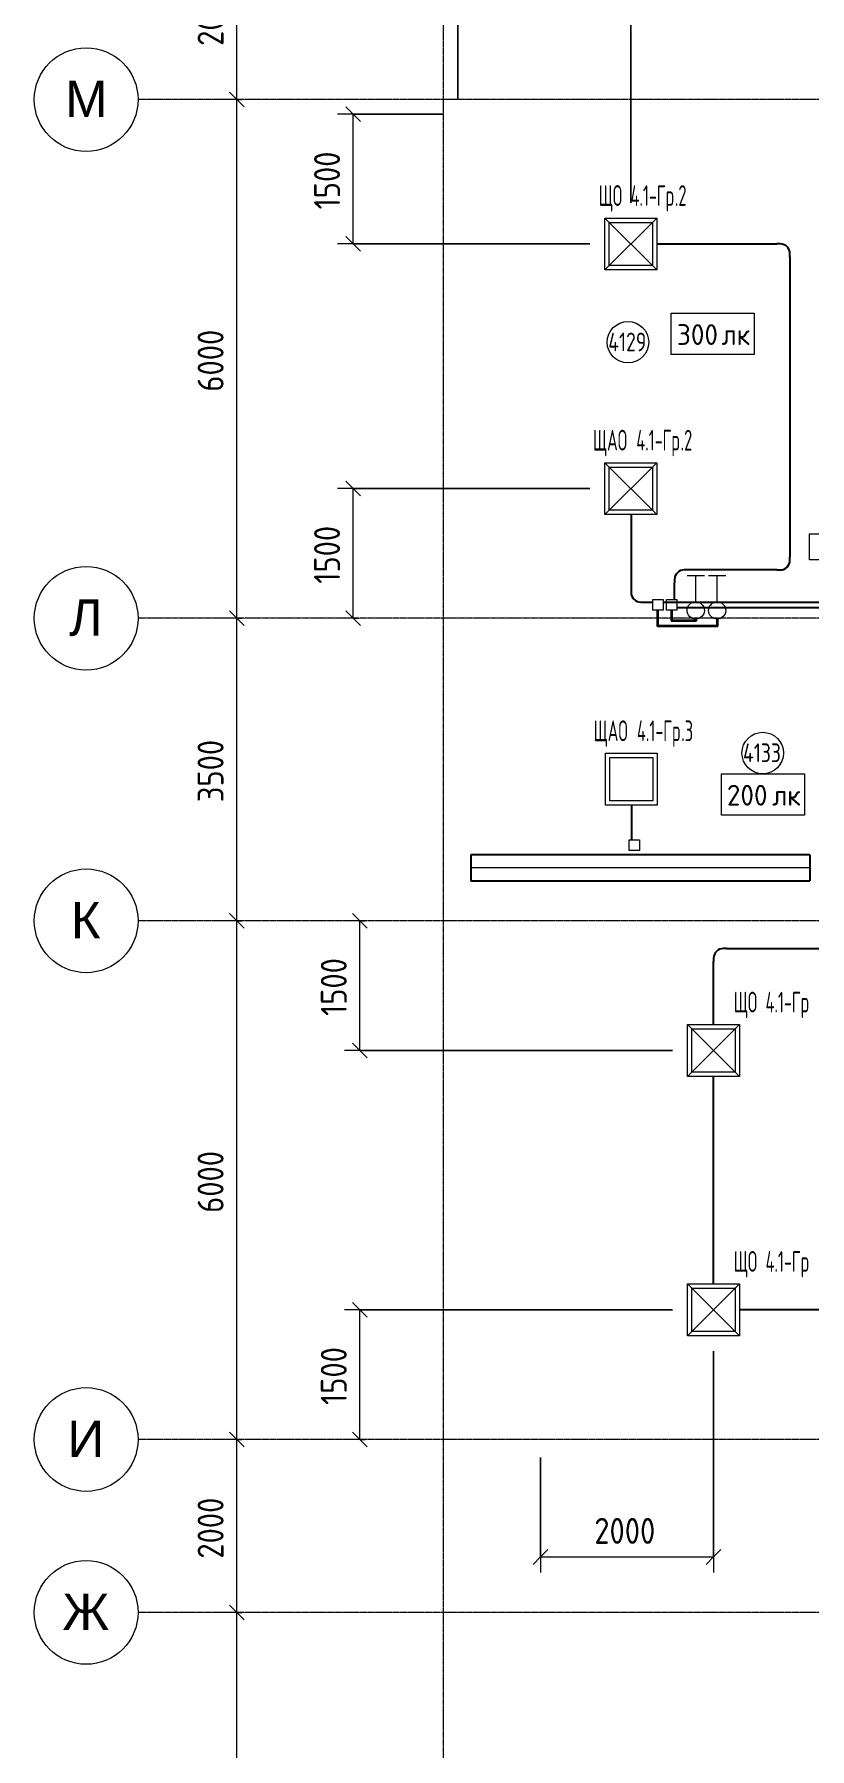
# Model space of a CAD drawing. Header units: millimetres. Extents: x -4730 to 98194, y -4296 to 93388.
# Drawn here: x -4730 to 4238, y 33423 to 53256 of the extents above; entities that cross this region are included whole.
import ezdxf

# ---------------------------------------------------------------- set-up
doc = ezdxf.new("R2010")
doc.units = ezdxf.units.MM
doc.linetypes.add('Линия сетки', pattern=[22.225, 12.7, -3.175, 3.175, -3.175])
for name, color, linetype, lineweight, true_color in [('Кабельные лотки', 5, 'Continuous', 25, 0x0000ff), ('Короба', 7, 'Continuous', 25, 0x008000), ('Соединительные детали коробов', 7, 'Continuous', 25, 0x008000), ('Типовые аннотации', 1, 'Continuous', 18, 0xff0000)]:
    doc.layers.add(name, color=color, linetype=linetype, lineweight=lineweight, true_color=true_color)
for name, color, linetype, lineweight in [('Марки помещений', 7, 'Continuous', 9), ('Марки силовых электроприборов', 7, 'Continuous', 9), ('Осевая линия', 7, 'Continuous', 18), ('Оси', 7, 'Continuous', 9), ('Провода', 7, 'Continuous', 35), ('Размеры', 7, 'Continuous', 9), ('Размеры-120', 7, 'Continuous', 9)]:
    doc.layers.add(name, color=color, linetype=linetype, lineweight=lineweight)
doc.styles.add('Arial_1', font='arial.ttf', dxfattribs={"height": 420})
doc.styles.add('GOST Common', font='GOST_Common.ttf', dxfattribs={"width": 0.6, "height": 240})
doc.styles.add('GOST Common_1', font='GOST_Common.ttf', dxfattribs={"width": 0.9, "height": 300})
doc.styles.add('GOST Common_3', font='GOST_Common.ttf', dxfattribs={"width": 0.8, "height": 216})
doc.styles.add('GOST Common_4', font='GOST_Common.ttf', dxfattribs={"height": 240})
doc.dimstyles.new('ADSK_Проверочный', dxfattribs={"dimscale": 304.8, "dimtxt": 301.714499, "dimasz": 0.556693, "dimexe": 0.590551, "dimexo": 0.590551, "dimgap": 0.19685, "dimtad": 1, "dimdec": 3, "dimrnd": 0.001, "dimdsep": 46, "dimtxsty": 'GOST Common_1', "dimblk1": 'OBLIQUE', "dimblk2": 'OBLIQUE', "dimsah": 1, "dimcen": 0.09, "dimazin": 0, "dimtfac": 1, "dimtdec": 4, "dimtix": 1, "dimtmove": 0, "dimatfit": 3, "dimfxl": 1, "dimtvp": 1, "dimtolj": 1, "dimtzin": 0, "dimarcsym": 2})

# ---------------------------------------------------------------- blocks, each defined once
blk = doc.blocks.new('M_Короб_ отвод - Плоский торец - ПВХ - Стандартная-2386742-4-й этаж')
at = {"layer": 'Соединительные детали коробов'}
for p, q in [((0, 111.95), (0, 150.05)), ((-150.05, 0), (-111.95, 0))]:
    blk.add_line(p, q, dxfattribs=at)
blk.add_arc((-111.95, 111.95), 111.95, 270, 0, dxfattribs=at)
blk = doc.blocks.new('Ось сетки - Заголовок сетки - Окружность 5 мм-1145995-4-й этаж')
at = {"layer": 'Оси'}
blk.add_circle((0, 0), 5, dxfattribs=at)
blk = doc.blocks.new('DIMBLOCK31-4-й этаж')
at = {"layer": 'Размеры-120'}
for p, q in [((-2329, 35000), (-2569, 35000)), ((-2389, 35000), (-2474, 35085)), ((-2389, 29000), (-2389, 35000)), ((-2389, 35000), (-2304, 34915)), ((-2389, 35000), (-2329, 35000)), ((-2329, 29000), (-2569, 29000)), ((-2389, 29000), (-2474, 29085)), ((-2389, 29000), (-2304, 28915)), ((-2389, 29000), (-2329, 29000))]:
    blk.add_line(p, q, dxfattribs=at)
at = {"layer": 'Размеры-120', "color": 0, "insert": (-2841, 31622), "char_height": 300, "width": 908.21, "attachment_point": 1, "rotation": 90, "line_spacing_factor": 1.022761, "style": 'GOST Common_1'}
blk.add_mtext('6000', dxfattribs=at)
blk = doc.blocks.new('_Oblique')
at = {"color": 0, "linetype": 'ByBlock', "lineweight": -2}
blk.add_line((-0.5, -0.5), (0.5, 0.5), dxfattribs=at)
blk = doc.blocks.new('DIMBLOCK32-4-й этаж')
at = {"layer": 'Размеры-120'}
for p, q in [((-2329, 37000), (-2569, 37000)), ((-2389, 37000), (-2474, 37085)), ((-2389, 35000), (-2389, 37000)), ((-2389, 37000), (-2304, 36915)), ((-2389, 37000), (-2329, 37000)), ((-2329, 35000), (-2569, 35000)), ((-2389, 35000), (-2474, 35085)), ((-2389, 35000), (-2304, 34915)), ((-2389, 35000), (-2329, 35000))]:
    blk.add_line(p, q, dxfattribs=at)
at = {"layer": 'Размеры-120', "color": 0, "insert": (-2841, 35622), "char_height": 300, "width": 908.21, "attachment_point": 1, "rotation": 90, "line_spacing_factor": 1.022761, "style": 'GOST Common_1'}
blk.add_mtext('2000', dxfattribs=at)
blk = doc.blocks.new('DIMBLOCK33-4-й этаж')
at = {"layer": 'Размеры-120'}
for p, q in [((-2389, 43000), (-2474, 43085)), ((-2329, 43000), (-2569, 43000)), ((-2389, 37000), (-2389, 43000)), ((-2389, 43000), (-2304, 42915)), ((-2389, 43000), (-2329, 43000)), ((-2329, 37000), (-2569, 37000)), ((-2389, 37000), (-2474, 37085)), ((-2389, 37000), (-2304, 36915)), ((-2389, 37000), (-2329, 37000))]:
    blk.add_line(p, q, dxfattribs=at)
at = {"layer": 'Размеры-120', "color": 0, "insert": (-2841, 39622), "char_height": 300, "width": 908.21, "attachment_point": 1, "rotation": 90, "line_spacing_factor": 1.022761, "style": 'GOST Common_1'}
blk.add_mtext('6000', dxfattribs=at)
blk = doc.blocks.new('DIMBLOCK34-4-й этаж')
at = {"layer": 'Размеры-120'}
for p, q in [((-2329, 46500), (-2569, 46500)), ((-2389, 46500), (-2474, 46585)), ((-2389, 43000), (-2389, 46500)), ((-2389, 46500), (-2304, 46415)), ((-2389, 46500), (-2329, 46500)), ((-2389, 43000), (-2474, 43085)), ((-2329, 43000), (-2569, 43000)), ((-2389, 43000), (-2304, 42915)), ((-2389, 43000), (-2329, 43000))]:
    blk.add_line(p, q, dxfattribs=at)
at = {"layer": 'Размеры-120', "color": 0, "insert": (-2841, 44372), "char_height": 300, "width": 908.21, "attachment_point": 1, "rotation": 90, "line_spacing_factor": 1.022761, "style": 'GOST Common_1'}
blk.add_mtext('3500', dxfattribs=at)
blk = doc.blocks.new('DIMBLOCK35-4-й этаж')
at = {"layer": 'Размеры-120'}
for p, q in [((-2389, 52500), (-2474, 52585)), ((-2329, 52500), (-2569, 52500)), ((-2389, 46500), (-2389, 52500)), ((-2389, 52500), (-2304, 52415)), ((-2389, 52500), (-2329, 52500)), ((-2329, 46500), (-2569, 46500)), ((-2389, 46500), (-2474, 46585)), ((-2389, 46500), (-2304, 46415)), ((-2389, 46500), (-2329, 46500))]:
    blk.add_line(p, q, dxfattribs=at)
at = {"layer": 'Размеры-120', "color": 0, "insert": (-2841, 49122), "char_height": 300, "width": 908.21, "attachment_point": 1, "rotation": 90, "line_spacing_factor": 1.022761, "style": 'GOST Common_1'}
blk.add_mtext('6000', dxfattribs=at)
blk = doc.blocks.new('DIMBLOCK36-4-й этаж')
at = {"layer": 'Размеры-120'}
for p, q in [((-2389, 54500), (-2474, 54585)), ((-2329, 54500), (-2569, 54500)), ((-2389, 52500), (-2389, 54500)), ((-2389, 54500), (-2304, 54415)), ((-2389, 54500), (-2329, 54500)), ((-2389, 52500), (-2474, 52585)), ((-2329, 52500), (-2569, 52500)), ((-2389, 52500), (-2304, 52415)), ((-2389, 52500), (-2329, 52500))]:
    blk.add_line(p, q, dxfattribs=at)
at = {"layer": 'Размеры-120', "color": 0, "insert": (-2841, 53122), "char_height": 300, "width": 908.21, "attachment_point": 1, "rotation": 90, "line_spacing_factor": 1.022761, "style": 'GOST Common_1'}
blk.add_mtext('2000', dxfattribs=at)
blk = doc.blocks.new('DIMBLOCK49-4-й этаж')
at = {"layer": 'Размеры-120'}
for p, q in [((3125, 38022), (3125, 35461)), ((3125, 35641), (3125, 38022)), ((1125, 36790), (1125, 35461)), ((1125, 35641), (1125, 36790)), ((1125, 35641), (1210, 35726)), ((3125, 35641), (3210, 35726)), ((1125, 35641), (1040, 35556)), ((1125, 35641), (3125, 35641)), ((3125, 35641), (3040, 35556))]:
    blk.add_line(p, q, dxfattribs=at)
at = {"layer": 'Размеры-120', "color": 0, "insert": (1747, 36093), "char_height": 300, "width": 908.21, "attachment_point": 1, "line_spacing_factor": 1.022761, "style": 'GOST Common_1'}
blk.add_mtext('2000', dxfattribs=at)
blk = doc.blocks.new('DIMBLOCK51-4-й этаж')
at = {"layer": 'Размеры-120'}
for p, q in [((-964, 43000), (-1049, 43085)), ((-904, 43000), (-1144, 43000)), ((-964, 41500), (-964, 43000)), ((-964, 43000), (-879, 42915)), ((-964, 43000), (-904, 43000)), ((2650, 41500), (-1144, 41500)), ((-964, 41500), (-1049, 41585)), ((-964, 41500), (-879, 41415)), ((-964, 41500), (2650, 41500))]:
    blk.add_line(p, q, dxfattribs=at)
at = {"layer": 'Размеры-120', "color": 0, "insert": (-1416, 41900), "char_height": 300, "width": 840.71, "attachment_point": 1, "rotation": 90, "line_spacing_factor": 1.022761, "style": 'GOST Common_1'}
blk.add_mtext('1500', dxfattribs=at)
blk = doc.blocks.new('DIMBLOCK52-4-й этаж')
at = {"layer": 'Размеры-120'}
for p, q in [((2650, 38500), (-1144, 38500)), ((-964, 38500), (-1049, 38585)), ((-964, 37000), (-964, 38500)), ((-964, 38500), (-879, 38415)), ((-964, 38500), (2650, 38500)), ((-904, 37000), (-1144, 37000)), ((-964, 37000), (-1049, 37085)), ((-964, 37000), (-879, 36915)), ((-964, 37000), (-904, 37000))]:
    blk.add_line(p, q, dxfattribs=at)
at = {"layer": 'Размеры-120', "color": 0, "insert": (-1416, 37400), "char_height": 300, "width": 840.71, "attachment_point": 1, "rotation": 90, "line_spacing_factor": 1.022761, "style": 'GOST Common_1'}
blk.add_mtext('1500', dxfattribs=at)
blk = doc.blocks.new('DIMBLOCK78-4-й этаж')
at = {"layer": 'Размеры-120'}
for p, q in [((-1042, 52330), (-1127, 52415)), ((-10, 52330), (-1222, 52330)), ((-1042, 50830), (-1042, 52330)), ((-1042, 52330), (-957, 52245)), ((-1042, 52330), (-10, 52330)), ((1695, 50830), (-1222, 50830)), ((-1042, 50830), (-1127, 50915)), ((-1042, 50830), (-957, 50745)), ((-1042, 50830), (1695, 50830))]:
    blk.add_line(p, q, dxfattribs=at)
at = {"layer": 'Размеры-120', "color": 0, "insert": (-1494, 51230), "char_height": 300, "width": 840.71, "attachment_point": 1, "rotation": 90, "line_spacing_factor": 1.022761, "style": 'GOST Common_1'}
blk.add_mtext('1500', dxfattribs=at)
blk = doc.blocks.new('DIMBLOCK79-4-й этаж')
at = {"layer": 'Размеры-120'}
for p, q in [((1695, 48000), (-1222, 48000)), ((-1042, 48000), (-1127, 48085)), ((-1042, 46500), (-1042, 48000)), ((-1042, 48000), (-957, 47915)), ((-1042, 48000), (1695, 48000)), ((-982, 46500), (-1222, 46500)), ((-1042, 46500), (-1127, 46585)), ((-1042, 46500), (-957, 46415)), ((-1042, 46500), (-982, 46500))]:
    blk.add_line(p, q, dxfattribs=at)
at = {"layer": 'Размеры-120', "color": 0, "insert": (-1494, 46900), "char_height": 300, "width": 840.71, "attachment_point": 1, "rotation": 90, "line_spacing_factor": 1.022761, "style": 'GOST Common_1'}
blk.add_mtext('1500', dxfattribs=at)
blk = doc.blocks.new('DIMBLOCK80-4-й этаж')
at = {"layer": 'Размеры-120'}
for p, q in [((170, 52510), (170, 53813)), ((2170, 51307), (2170, 53813)), ((170, 53633), (85, 53548)), ((170, 53633), (255, 53718)), ((170, 53633), (2170, 53633)), ((170, 53633), (170, 52510)), ((2170, 53633), (2085, 53548)), ((2170, 53633), (2255, 53718)), ((2170, 53633), (2170, 51307))]:
    blk.add_line(p, q, dxfattribs=at)
at = {"layer": 'Размеры-120', "color": 0, "insert": (792, 54085), "char_height": 300, "width": 908.21, "attachment_point": 1, "line_spacing_factor": 1.022761, "style": 'GOST Common_1'}
blk.add_mtext('2000', dxfattribs=at)
blk = doc.blocks.new('ADSK_Марка_Помещение_1_ГОСТ21-501-2011 - Номер-85995-4-й этаж')
at = {"layer": 'Марки помещений'}
blk.add_circle((0, 0), 2, dxfattribs=at)
blk = doc.blocks.new('Морка помещения_освещённость_ - Морка помещения_освещённость_-1484368-4-й этаж')
at = {"layer": 'Марки помещений', "color": 190, "true_color": 0x8000ff}
for p, q in [((-4, 0), (-4, 4)), ((-4, 4), (4, 4)), ((4, 4), (4, 0)), ((4, 0), (-4, 0))]:
    blk.add_line(p, q, dxfattribs=at)

msp = doc.modelspace()

# ---------------------------------------------------------------- linework, layer by layer
at = {"layer": 'Кабельные лотки'}
for p, q in [((317.9607, 43763.1437), (317.9607, 43463.1437)), ((4238.3308, 43763.1437), (317.9607, 43763.1437)), ((4238.3308, 43763.1437), (4238.3308, 43463.1437)), ((317.9607, 43463.1437), (4238.3308, 43463.1437))]:
    msp.add_line(p, q, dxfattribs=at)
at = {"layer": 'Короба'}
for p, q in [((2469.764, 50830), (3859.714, 50830)), ((4009.764, 50679.95), (4009.764, 47210.05)), ((2172.264, 47702.5), (2172.264, 46837.0053)), ((3859.714, 47060), (2824.5947, 47060)), ((2674.5447, 46715.4553), (2674.5447, 46909.95)), ((2322.314, 46686.9553), (2423.0447, 46686.9553)), ((2543.0447, 46686.9553), (4463.0447, 46686.9553)), ((2703.0447, 46623.9553), (4463.0447, 46623.9553)), ((2177.2325, 44340.5863), (2177.2325, 43935.4195)), ((3277.314, 42680), (7078.45, 42680)), ((3127.264, 41797.5), (3127.264, 42529.95)), ((3127.264, 38797.5), (3127.264, 41202.5)), ((6939.764, 38500), (3424.764, 38500))]:
    msp.add_line(p, q, dxfattribs=at)
at = {"layer": 'Осевая линия'}
msp.add_line((4238.3308, 43613.1437), (317.9607, 43613.1437), dxfattribs=at)
at = {"layer": 'Оси', "linetype": 'Линия сетки'}
for p, q in [((0, 93388.3703), (0, -3096.3487)), ((98194.2682, 52500), (-3530.0173, 52500)), ((98194.2682, 46500), (-3530.0173, 46500)), ((98194.2682, 43000), (-3530.0173, 43000)), ((98194.2682, 37000), (-3530.0173, 37000)), ((98194.2682, 35000), (-3530.0173, 35000))]:
    msp.add_line(p, q, dxfattribs=at)
at = {"layer": 'Провода', "flags": 128}
for points in [[(3167.7825, 46490.6433), (3167.7825, 46410), (2483.0399, 46410), (2483.0436, 46595.4553)], [(2920.0924, 46490.6433), (2920.0924, 46470), (2643.0399, 46470), (2643.0432, 46595.4553)]]:
    msp.add_lwpolyline(points, dxfattribs=at)
at = {"layer": 'Типовые аннотации', "color": 5, "true_color": 0x0000ff}
for p, q in [((1870, 51130), (2470, 51130)), ((1870, 50530), (1870, 51130)), ((1870, 51130), (2470, 50530)), ((1870, 50530), (2470, 51130)), ((1920, 51080), (2420, 51080)), ((1920, 50580), (1920, 51080)), ((2420, 51080), (2420, 50580)), ((2470, 51130), (2470, 50530)), ((2420, 50580), (1920, 50580)), ((2470, 50530), (1870, 50530)), ((4235, 47177.934), (4235, 47477.934)), ((4235, 47477.934), (4355, 47477.934)), ((4355, 47177.934), (4235, 47177.934)), ((3020.0924, 46990.6433), (2820.0924, 46990.6433)), ((2920.0924, 46690.6433), (2920.0924, 46990.6433)), ((2825, 41800), (3425, 41800)), ((2825, 41200), (2825, 41800)), ((2825, 41800), (3425, 41200)), ((2825, 41200), (3425, 41800)), ((2875, 41750), (3375, 41750)), ((2875, 41250), (2875, 41750)), ((3375, 41750), (3375, 41250)), ((3425, 41800), (3425, 41200)), ((3425, 41200), (2825, 41200)), ((3375, 41250), (2875, 41250)), ((2825, 38800), (3425, 38800)), ((2825, 38200), (2825, 38800)), ((2825, 38800), (3425, 38200)), ((2825, 38200), (3425, 38800)), ((2875, 38750), (3375, 38750)), ((2875, 38250), (2875, 38750)), ((3375, 38750), (3375, 38250)), ((3425, 38800), (3425, 38200)), ((3425, 38200), (2825, 38200)), ((3375, 38250), (2875, 38250))]:
    msp.add_line(p, q, dxfattribs=at)
at = {"layer": 'Типовые аннотации'}
for p, q in [((1870, 48300), (2470, 48300)), ((1870, 47700), (1870, 48300)), ((1870, 48300), (2470, 47700)), ((1870, 47700), (2470, 48300)), ((1920, 48250), (2420, 48250)), ((1920, 47750), (1920, 48250)), ((2420, 48250), (2420, 47750)), ((2470, 48300), (2470, 47700)), ((2470, 47700), (1870, 47700)), ((2420, 47750), (1920, 47750)), ((3267.7825, 46990.6433), (3067.7825, 46990.6433)), ((3167.7825, 46690.6433), (3167.7825, 46990.6433)), ((2423.0447, 46715.4553), (2543.0447, 46715.4553)), ((2423.0447, 46595.4553), (2423.0447, 46715.4553)), ((2543.0447, 46715.4553), (2543.0447, 46595.4553)), ((2543.0447, 46595.4553), (2423.0447, 46595.4553)), ((1874.9685, 44938.0863), (2474.9685, 44938.0863)), ((1874.9685, 44338.0863), (1874.9685, 44938.0863)), ((1924.9685, 44888.0863), (2424.9685, 44888.0863)), ((1924.9685, 44388.0863), (1924.9685, 44888.0863)), ((2424.9685, 44888.0863), (2424.9685, 44388.0863)), ((2474.9685, 44938.0863), (2474.9685, 44338.0863)), ((2474.9685, 44338.0863), (1874.9685, 44338.0863)), ((2424.9685, 44388.0863), (1924.9685, 44388.0863)), ((2148.7325, 43935.4195), (2268.7325, 43935.4195)), ((2148.7325, 43815.4195), (2148.7325, 43935.4195)), ((2268.7325, 43935.4195), (2268.7325, 43815.4195)), ((2268.7325, 43815.4195), (2148.7325, 43815.4195))]:
    msp.add_line(p, q, dxfattribs=at)
at = {"layer": 'Типовые аннотации', "color": 16, "true_color": 0x800000}
for p, q in [((2583.0447, 46715.4553), (2703.0447, 46715.4553)), ((2583.0447, 46595.4553), (2583.0447, 46715.4553)), ((2703.0447, 46715.4553), (2703.0447, 46595.4553)), ((2703.0447, 46595.4553), (2583.0447, 46595.4553))]:
    msp.add_line(p, q, dxfattribs=at)
at = {"layer": 'Типовые аннотации', "color": 5, "true_color": 0x0000ff}
msp.add_circle((2920.0924, 46590.6433), 100, dxfattribs=at)
at = {"layer": 'Типовые аннотации'}
msp.add_circle((3167.7825, 46590.6433), 100, dxfattribs=at)

# ---------------------------------------------------------------- block references
at = {"layer": 'Марки помещений', "color": 190, "true_color": 0x8000ff, "xscale": 120, "yscale": 120, "zscale": 120}
for p in [(3114.7325, 49550.5458), (3696.4589, 44221.5493)]:
    msp.add_blockref('Морка помещения_освещённость_ - Морка помещения_освещённость_-1484368-4-й этаж', p, dxfattribs=at)
at = {"layer": 'Марки помещений', "xscale": 120, "yscale": 120, "zscale": 120}
for p in [(2136.2041, 49693.7581), (3695.1769, 44941.5493)]:
    msp.add_blockref('ADSK_Марка_Помещение_1_ГОСТ21-501-2011 - Номер-85995-4-й этаж', p, dxfattribs=at)
at = {"layer": 'Оси', "xscale": 120, "yscale": 120, "zscale": 120, "rotation": 90}
for p in [(-4130.0173, 52500), (-4130.0173, 46500), (-4130.0173, 43000), (-4130.0173, 37000), (-4130.0173, 35000)]:
    msp.add_blockref('Ось сетки - Заголовок сетки - Окружность 5 мм-1145995-4-й этаж', p, dxfattribs=at)
at = {"layer": 'Соединительные детали коробов'}
for p, rotation in [((4009.764, 50830), 90), ((2674.5447, 47060), 180), ((2172.264, 46686.9553), 270), ((3127.264, 42680), 180)]:
    msp.add_blockref('M_Короб_ отвод - Плоский торец - ПВХ - Стандартная-2386742-4-й этаж', p, dxfattribs=dict(at, rotation=rotation))
msp.add_blockref('M_Короб_ отвод - Плоский торец - ПВХ - Стандартная-2386742-4-й этаж', (4009.764, 47060), dxfattribs=at)

# ---------------------------------------------------------------- texts
at = {"layer": 'Марки помещений', "char_height": 216, "width": 561.8226, "attachment_point": 1, "style": 'GOST Common_3'}
for s, insert in [('4129', (1908.3682, 49804.5453)), ('4133', (3467.3409, 45052.3365))]:
    msp.add_mtext(s, dxfattribs=dict(at, insert=insert))
at = {"layer": 'Марки помещений', "color": 190, "true_color": 0x8000ff, "char_height": 240, "attachment_point": 1, "style": 'GOST Common_4'}
for s, insert, width in [('300', (2702.8486, 49902.2577), 625.31625), ('лк', (3218.7861, 49902.2577), 413.67075), ('200', (3280.3751, 44573.2612), 634.9365), ('лк', (3804.2501, 44573.2612), 413.67075)]:
    msp.add_mtext(s, dxfattribs=dict(at, insert=insert, width=width))
at = {"layer": 'Марки силовых электроприборов', "char_height": 240, "attachment_point": 1, "style": 'GOST Common'}
for s, insert, width in [('ЩО', (1797.7653, 51510.1824), 340.55685), (' 4.1-', (2078.7528, 51510.1824), 473.3163), ('Гр', (2469.2778, 51510.1824), 253.9746), ('.2', (2678.8278, 51510.1824), 178.93665), ('ЩАО', (1730.8053, 48680.1824), 502.17705), (' 4.1-', (2145.1428, 48680.1824), 473.3163), ('Гр', (2535.6678, 48680.1824), 253.9746), ('.2', (2745.2178, 48680.1824), 178.93665), ('ЩАО', (1738.2938, 45318.2687), 502.17705), (' 4.1-', (2152.6313, 45318.2687), 473.3163), ('Гр', (2543.1563, 45318.2687), 253.9746), ('.3', (2752.7063, 45318.2687), 173.1645), ('ЩО', (3359.1993, 42180.1824), 340.55685), (' 4.1-', (3640.1868, 42180.1824), 473.3163), ('Гр', (4030.7118, 42180.1824), 253.9746), ('ЩО', (3359.1993, 39180.1824), 340.55685), (' 4.1-', (3640.1868, 39180.1824), 473.3163), ('Гр', (4030.7118, 39180.1824), 253.9746)]:
    msp.add_mtext(s, dxfattribs=dict(at, insert=insert, width=width))
at = {"layer": 'Оси', "char_height": 420, "attachment_point": 1, "style": 'Arial_1'}
for s, insert, width in [('\\fArial|b0|i0|c204|p34|;М', (-4372.9219, 52717.441), 586.83525), ('\\fArial|b0|i0|c204|p34|;Л', (-4325.5219, 46717.441), 471.39225), ('\\fArial|b0|i0|c204|p34|;К', (-4305.7219, 43217.441), 423.291), ('\\fArial|b0|i0|c204|p34|;И', (-4345.3219, 37217.441), 519.4935), ('\\fArial|b0|i0|c204|p34|;Ж', (-4404.7219, 35217.441), 663.79725)]:
    msp.add_mtext(s, dxfattribs=dict(at, insert=insert, width=width))

# ---------------------------------------------------------------- dimensions: what is measured, and where the dimension line sits
at = {"layer": 'Размеры'}
for base, p1, p2, override, picture, middle in [((-2389.3073, 54500), (-2509.2892, 52500), (-2509.2892, 54500), {"dimpost": '<>', "dimfxl": 2000}, 'DIMBLOCK36-4-й этаж', (-2599.3073, 53500)), ((-2389.3073, 52500), (-2509.2892, 46500), (-2509.2892, 52500), {"dimpost": '<>', "dimfxl": 6000}, 'DIMBLOCK35-4-й этаж', (-2599.3073, 49500)), ((-1042.3075, 52330), (1874.764, 50830), (170, 52330), {"dimpost": '<>', "dimfxl": 2270.731211}, 'DIMBLOCK78-4-й этаж', (-1252.3075, 51580)), ((-1042.3075, 48000), (-1162.2894, 46500), (1874.764, 48000), {"dimpost": '<>', "dimfxl": 3387.284038}, 'DIMBLOCK79-4-й этаж', (-1252.3075, 47250)), ((-2389.3073, 46500), (-2509.2892, 43000), (-2509.2892, 46500), {"dimpost": '<>', "dimfxl": 3500}, 'DIMBLOCK34-4-й этаж', (-2599.3073, 44750)), ((-2389.3073, 43000), (-2509.2892, 37000), (-2509.2892, 43000), {"dimpost": '<>', "dimfxl": 6000}, 'DIMBLOCK33-4-й этаж', (-2599.3073, 40000)), ((-964.0684, 43000), (2829.764, 41500), (-1084.0503, 43000), {"dimpost": '<>', "dimfxl": 4191.412935}, 'DIMBLOCK51-4-й этаж', (-1174.0684, 42250)), ((-964.0684, 38500), (-1084.0503, 37000), (2829.764, 38500), {"dimpost": '<>', "dimfxl": 4191.412935}, 'DIMBLOCK52-4-й этаж', (-1174.0684, 37750)), ((-2389.3073, 37000), (-2509.2892, 35000), (-2509.2892, 37000), {"dimpost": '<>', "dimfxl": 2000}, 'DIMBLOCK32-4-й этаж', (-2599.3073, 36000)), ((-2389.3073, 35000), (-2509.2892, 29000), (-2509.2892, 35000), {"dimpost": '<>', "dimfxl": 6000}, 'DIMBLOCK31-4-й этаж', (-2599.3073, 32000))]:
    dim = msp.add_linear_dim(base=base, p1=p1, p2=p2, angle=90, dimstyle='ADSK_Проверочный', override=override, dxfattribs=at)
    dim.commit()
    dim.dimension.update_dxf_attribs({"geometry": picture, "text_midpoint": middle})
for base, p1, p2, override, picture, middle in [((2170, 53633.1684), (170, 52330), (2170, 51127.5), {"dimpost": '<>', "dimfxl": 2333.667982}, 'DIMBLOCK80-4-й этаж', (1170, 53843.1684)), ((3125, 35640.7783), (1125, 36970), (3125, 38202.5), {"dimpost": '<>', "dimfxl": 2349.267155}, 'DIMBLOCK49-4-й этаж', (2125, 35850.7783))]:
    dim = msp.add_linear_dim(base=base, p1=p1, p2=p2, dimstyle='ADSK_Проверочный', override=override, dxfattribs=at)
    dim.commit()
    dim.dimension.update_dxf_attribs({"geometry": picture, "text_midpoint": middle})

doc.saveas('drawing.dxf')
